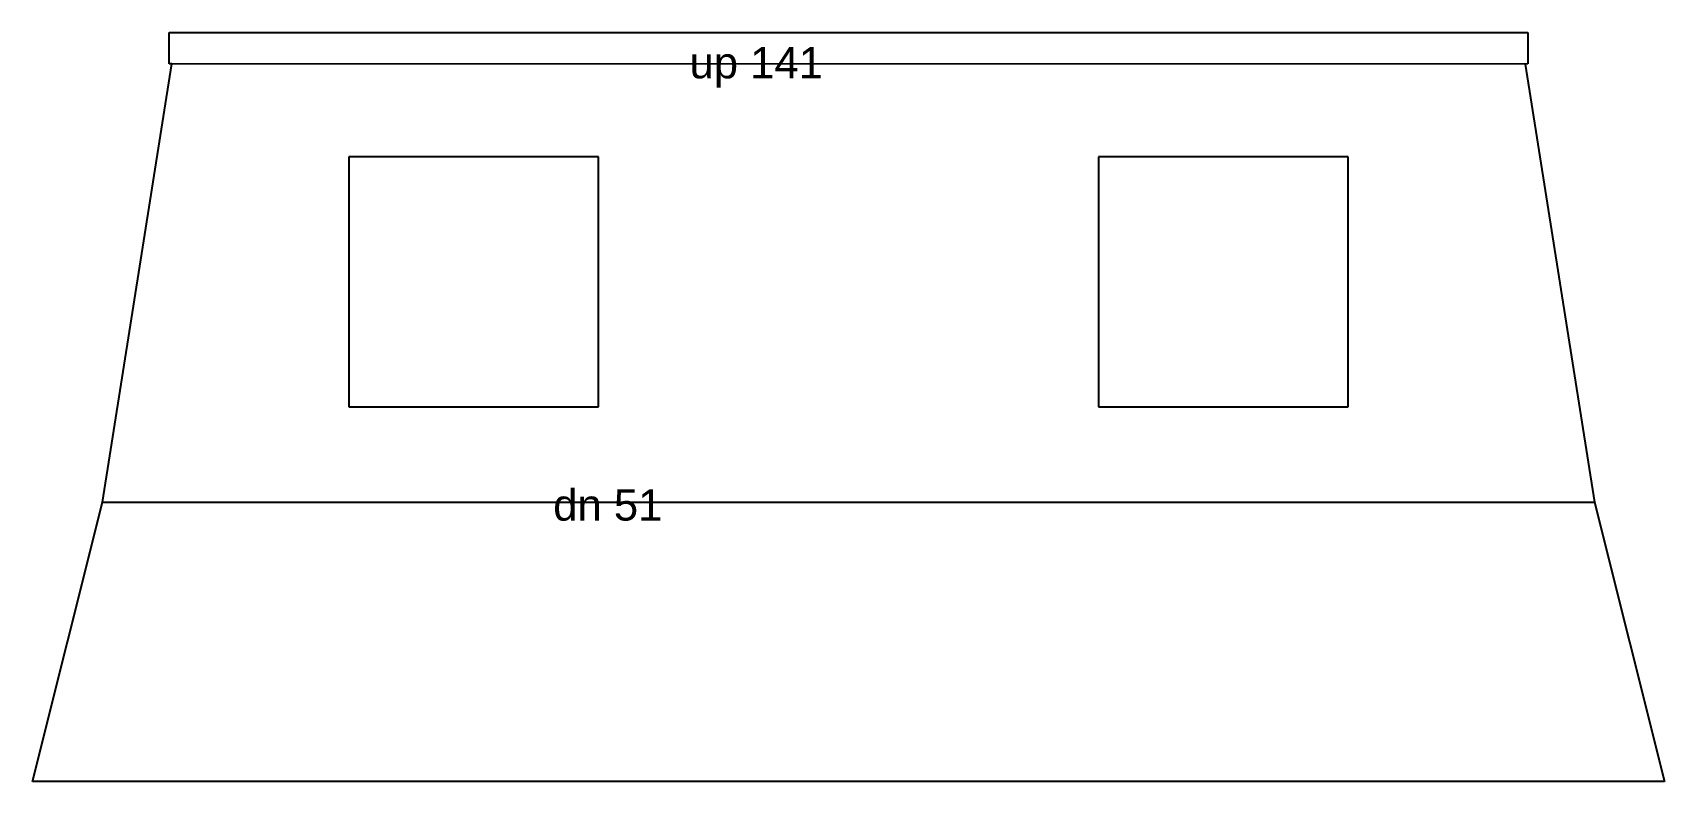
# Model space of a CAD drawing. Header units: inches. Extents: x 8.8 to 34.9, y 8.4 to 20.4.
import ezdxf

# ---------------------------------------------------------------- set-up
doc = ezdxf.new("R2010")
doc.units = ezdxf.units.IN
doc.header["$MEASUREMENT"] = 0
doc.layers.add('Brakelines', color=253, linetype='Continuous')
doc.styles.get("Standard").update_dxf_attribs({"font": 'arial.ttf'})

msp = doc.modelspace()

# ---------------------------------------------------------------- linework, layer by layer
for p, q in [((10.965, 20.434), (32.715, 20.434)), ((10.965, 19.934), (10.965, 20.434)), ((32.715, 20.434), (32.715, 19.934)), ((9.897, 12.92), (11.008, 19.934)), ((11.008, 19.934), (10.965, 19.934)), ((32.715, 19.934), (32.674, 19.928)), ((32.674, 19.928), (33.783, 12.92)), ((17.84, 18.444), (13.84, 18.444)), ((13.84, 18.444), (13.84, 14.444)), ((17.84, 14.444), (17.84, 18.444)), ((25.84, 18.444), (25.84, 14.444)), ((29.84, 18.444), (25.84, 18.444)), ((29.84, 14.444), (29.84, 18.444)), ((13.84, 14.444), (17.84, 14.444)), ((25.84, 14.444), (29.84, 14.444)), ((8.78, 8.45), (9.897, 12.92)), ((33.783, 12.92), (34.901, 8.45)), ((34.901, 8.45), (8.78, 8.45))]:
    msp.add_line(p, q)
at = {"layer": 'Brakelines'}
for points in [[(32.674, 19.928), (11.008, 19.934)], [(9.897, 12.92), (33.783, 12.92)]]:
    msp.add_lwpolyline(points, dxfattribs=at)

# ---------------------------------------------------------------- texts
at = {"layer": 'Brakelines', "char_height": 0.5, "attachment_point": 1}
for s, insert in [('up 141', (19.295, 20.203)), ('dn 51', (17.113, 13.124))]:
    msp.add_mtext_dynamic_manual_height_columns(s, width=10.35934, gutter_width=1, heights=[0], dxfattribs=dict(at, insert=insert))

doc.saveas('drawing.dxf')
